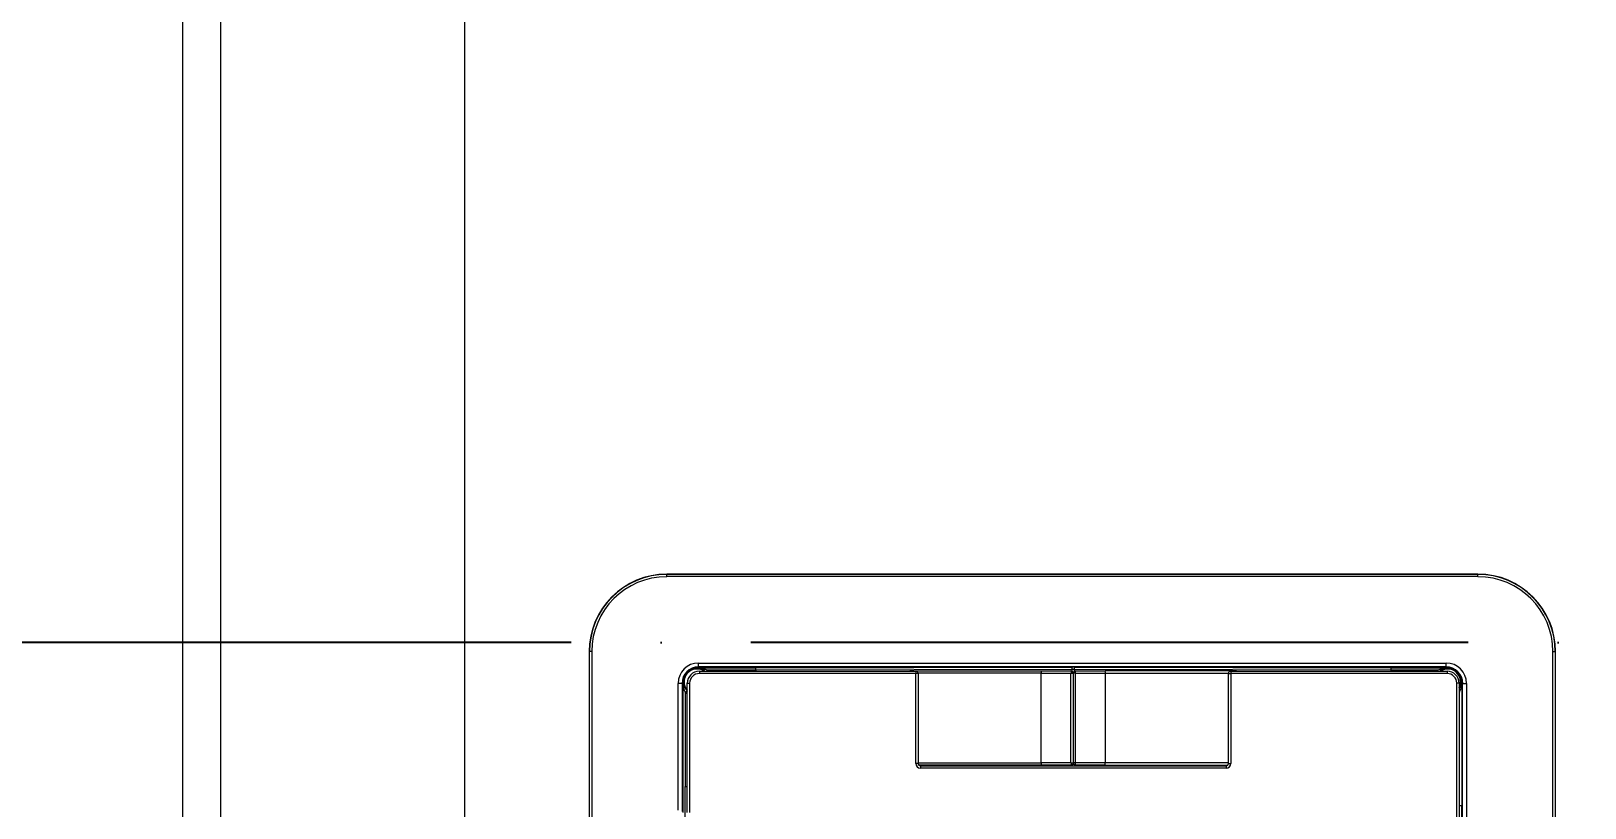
# Model space of a CAD drawing. Header units: inches. Extents: x 274057 to 444617, y 490067 to 635630.
# Drawn here: x 366054 to 366563, y 533941 to 534196 of the extents above; entities that cross this region are included whole.
import ezdxf

# ---------------------------------------------------------------- set-up
doc = ezdxf.new("R2010")
doc.units = ezdxf.units.IN
doc.header["$MEASUREMENT"] = 0
doc.linetypes.add('ACAD_ISO04W100', pattern=[30, 24, -3, 0, -3])
doc.layers.add('CQ Furniture', color=190, linetype='Continuous', lineweight=0)
doc.layers.add('CQ section line', color=41, linetype='Continuous', lineweight=0)
for name, color, linetype in [('CQ Wood Section', 60, 'Continuous'), ('CQ_callout', 34, 'Continuous'), ('Layer1', 1, 'Continuous')]:
    doc.layers.add(name, color=color, linetype=linetype)
doc.styles.get("Standard").update_dxf_attribs({"font": 'arial.ttf'})
doc.dimstyles.new('CQ 50', dxfattribs={"dimscale": 0.5, "dimtxt": 150, "dimasz": 100, "dimexe": 100, "dimexo": 20, "dimgap": 80, "dimtad": 1, "dimdec": 0, "dimzin": 0, "dimdsep": 46, "dimtxsty": 'Standard', "dimblk": 'DOT', "dimcen": 100, "dimclrd": 250, "dimclre": 250, "dimclrt": 3, "dimadec": 0, "dimazin": 0, "dimtfac": 1, "dimtdec": 0, "dimtofl": 0, "dimtmove": 0, "dimatfit": 3, "dimfxl": 3, "dimtolj": 1, "dimtzin": 0, "dimlwd": -1, "dimarcsym": 0})
doc.dimstyles.get("Standard").update_dxf_attribs({"dimtxt": 0.18, "dimasz": 0.18, "dimexe": 0.18, "dimexo": 0.0625, "dimgap": 0.09, "dimtad": 0, "dimtih": 1, "dimtoh": 1, "dimdec": 4, "dimzin": 0, "dimdsep": 46, "dimtxsty": 'Standard', "dimcen": 0.09, "dimadec": 0, "dimazin": 0, "dimtfac": 1, "dimtdec": 4, "dimtofl": 0, "dimtmove": 0, "dimatfit": 3, "dimfxl": 1, "dimtolj": 1, "dimtzin": 0, "dimarcsym": 0})

# ---------------------------------------------------------------- blocks, each defined once
blk = doc.blocks.new('gf-14 section line plan')
at = {"layer": 'Layer1', "linetype": 'ACAD_ISO04W100', "ltscale": 10}
blk.add_line((515934.63, -34235.65, 0), (506509.88, -34235.65, 0), dxfattribs=at)
blk = doc.blocks.new('Desk classic top')
at = {"color": 0, "lineweight": 0, "ltscale": 100, "elevation": 0}
blk.add_lwpolyline([(325040.52, 503632.26), (326840.52, 503632.26), (326840.52, 502732.26), (325040.52, 502732.26)], close=True, dxfattribs=at)
at = {"color": 8, "lineweight": 0, "ltscale": 100, "elevation": 0}
for points in [[(325053.02, 503619.76), (326828.02, 503619.76), (326828.02, 502744.76), (325053.02, 502744.76)], [(325133.02, 503539.76), (326748.02, 503539.76), (326748.02, 502824.76), (325133.02, 502824.76)]]:
    blk.add_lwpolyline(points, close=True, dxfattribs=at)
blk = doc.blocks.new('legrand evolution floor box')
at = {"color": 7, "linetype": 'Continuous', "lineweight": 15}
for p, q in [((123.05, 178.07), (28.15, 178.07)), ((28.15, 178.05), (123.05, 178.05)), ((123.05, 177.86), (28.15, 177.86)), ((123.05, 178.07), (123.05, 178.05)), ((123.05, 177.86), (123.05, 178.05)), ((110.08, 170.78), (120.45, 170.78)), ((120.45, 170.47), (120.45, 170.78)), ((129.2, 105.3), (129.2, 171.72)), ((129.2, 171.72), (129.39, 171.72)), ((129.39, 171.72), (129.39, 105.3)), ((129.4, 171.72), (129.39, 171.72)), ((129.4, 105.3), (129.4, 171.72)), ((112.01, 170.25), (109.31, 170.25)), ((109.87, 170.04), (120.46, 170.04)), ((120.46, 169.85), (109.87, 169.85)), ((109.88, 170.39), (120.45, 170.39)), ((120.45, 170.47), (109.96, 170.47)), ((112.01, 170.25), (112.01, 170.04)), ((120.45, 170.39), (120.45, 170.47)), ((120.45, 170.39), (120.45, 170.37)), ((120.46, 170.04), (120.46, 169.85)), ((121.03, 170.25), (121.03, 170.25)), ((121.58, 169.7), (121.59, 169.7)), ((121.45, 169.05), (121.26, 169.05)), ((121.26, 151.33), (121.26, 169.05)), ((121.45, 169.05), (121.45, 151.33)), ((121.54, 164.43), (121.54, 168.39)), ((121.73, 169.12), (121.7, 169.12)), ((121.73, 169.12), (121.73, 164.44)), ((121.73, 169.12), (121.8, 169.12)), ((121.8, 107.9), (121.8, 169.12)), ((121.8, 169.12), (122.12, 169.12)), ((122.12, 169.12), (122.12, 107.9)), ((121.54, 164.43), (121.45, 164.43)), ((121.58, 138.52), (121.54, 164.43)), ((121.54, 164.43), (121.54, 164.43)), ((121.73, 164.44), (121.77, 138.53)), ((121.47, 151.73), (121.47, 141.05)), ((113.71, 150.95), (113.52, 150.95)), ((113.52, 125.92), (113.52, 150.95)), ((113.71, 150.95), (113.71, 125.92)), ((113.72, 140.31), (113.72, 151.01)), ((113.9, 151.14), (113.9, 151.33)), ((113.9, 151.33), (121.26, 151.33)), ((121.26, 151.14), (113.9, 151.14)), ((121.26, 151.14), (121.26, 151.33)), ((121.45, 151.33), (121.26, 151.33)), ((113.72, 140.26), (113.71, 140.28)), ((113.72, 140.25), (113.72, 140.26)), ((113.72, 140.25), (113.72, 139.86)), ((113.72, 139.86), (113.72, 140.25)), ((113.94, 141.06), (121.28, 141.06)), ((113.74, 139.73), (113.73, 138.63)), ((113.73, 138.63), (113.75, 138.63)), ((113.73, 138.24), (113.75, 138.24)), ((113.74, 137.14), (113.73, 138.24)), ((113.94, 138.44), (113.92, 138.44)), ((113.94, 138.63), (121.28, 138.63)), ((113.94, 138.63), (113.94, 138.44)), ((121.28, 138.44), (113.94, 138.44)), ((113.94, 138.24), (113.94, 138.44)), ((113.94, 138.24), (121.28, 138.24)), ((121.28, 138.63), (121.28, 138.44)), ((121.28, 138.24), (121.28, 138.44)), ((121.54, 112.44), (121.58, 138.35)), ((121.77, 138.34), (121.73, 112.43)), ((113.72, 136.61), (113.71, 136.59)), ((113.72, 136.62), (113.72, 137.01)), ((113.72, 137.01), (113.72, 136.62)), ((113.72, 136.62), (113.72, 136.61)), ((113.72, 136.56), (113.72, 125.86)), ((113.94, 135.81), (121.28, 135.81)), ((121.47, 125.15), (121.47, 135.82)), ((113.71, 125.92), (113.52, 125.92)), ((113.9, 125.73), (113.9, 125.54)), ((113.9, 125.73), (121.26, 125.73)), ((121.26, 125.54), (113.9, 125.54)), ((121.26, 125.73), (121.26, 125.54)), ((121.26, 107.83), (121.26, 125.54)), ((121.45, 125.54), (121.26, 125.54)), ((121.45, 125.54), (121.45, 107.83)), ((121.54, 112.44), (121.45, 112.44)), ((121.54, 112.44), (121.54, 112.44)), ((121.54, 108.63), (121.54, 112.44)), ((121.73, 112.43), (121.73, 107.9)), ((30.72, 107.03), (120.46, 107.03)), ((120.46, 106.83), (120.46, 107.03)), ((121.45, 107.83), (121.26, 107.83)), ((121.59, 107.32), (121.58, 107.32)), ((121.73, 107.9), (121.7, 107.9)), ((121.73, 107.9), (121.8, 107.9)), ((121.8, 107.9), (122.12, 107.9)), ((120.46, 106.83), (30.72, 106.83)), ((30.75, 106.56), (120.45, 106.56)), ((120.45, 106.24), (30.75, 106.24)), ((40.75, 106.62), (110.43, 106.62)), ((110.43, 106.62), (110.43, 106.83)), ((120.45, 106.63), (120.45, 106.66)), ((120.45, 106.63), (120.45, 106.56)), ((120.45, 106.56), (120.45, 106.24)), ((121.03, 106.78), (121.03, 106.77)), ((129.2, 105.3), (129.39, 105.3)), ((129.4, 105.3), (129.39, 105.3)), ((28.15, 99.16), (123.05, 99.16)), ((123.05, 98.97), (28.15, 98.97)), ((28.15, 98.95), (123.05, 98.95)), ((123.05, 99.16), (123.05, 98.97)), ((123.05, 98.95), (123.05, 98.97))]:
    blk.add_line(p, q, dxfattribs=at)
at = {"color": 8, "linetype": 'Continuous', "lineweight": 15}
for p, q in [((119.72, 170.2), (112.01, 170.2)), ((119.57, 170.04), (119.72, 170.2)), ((119.85, 170.06), (119.82, 170.04)), ((121.54, 168.39), (121.45, 168.3)), ((113.75, 141.05), (113.75, 151.06)), ((113.94, 151.14), (113.94, 141.06)), ((121.28, 141.06), (121.28, 151.14)), ((113.88, 138.44), (113.88, 138.43)), ((121.43, 138.52), (121.58, 138.52)), ((121.58, 138.35), (121.43, 138.35)), ((113.75, 135.82), (113.75, 125.81)), ((113.94, 125.73), (113.94, 135.81)), ((121.28, 135.81), (121.28, 125.73)), ((121.45, 108.72), (121.54, 108.63)), ((110.43, 106.82), (119.72, 106.82)), ((120.45, 106.63), (110.43, 106.63)), ((119.72, 106.82), (119.74, 106.83))]:
    blk.add_line(p, q, dxfattribs=at)
at = {"color": 7, "linetype": 'Continuous', "lineweight": 15, "flags": 128}
blk.add_lwpolyline([(119.72, 170.2), (119.75, 170.18), (119.77, 170.15), (119.79, 170.13), (119.81, 170.11), (119.83, 170.09), (119.84, 170.07), (119.85, 170.07), (119.85, 170.06)], dxfattribs=at)
at = {"color": 8, "linetype": 'Continuous', "lineweight": 15, "flags": 128}
for points in [[(121.54, 168.39), (121.51, 168.42), (121.48, 168.44), (121.46, 168.46), (121.45, 168.47)], [(121.54, 108.63), (121.51, 108.61), (121.48, 108.58), (121.46, 108.56), (121.45, 108.56)]]:
    blk.add_lwpolyline(points, dxfattribs=at)
at = {"color": 7, "linetype": 'Continuous', "lineweight": 15}
for centre, radius, start, end in [((123.05, 171.72), 6.35, 0, 90), ((123.05, 171.72), 6.33, 0, 90), ((123.05, 171.72), 6.14, 0, 90), ((120.45, 169.12), 1.67, 0, 90), ((120.58, 169.25), 1.05, 90, 131.1312), ((120.45, 169.12), 1.35, 0, 90), ((120.45, 169.12), 1.28, 62.969, 90), ((120.49, 170.37), 0.0396, 190.6228, 239.3559), ((120.58, 169.25), 1.05, 326.3628, 90), ((120.45, 169.12), 1.27, 27.2217, 62.7783), ((120.45, 169.12), 1.28, 0, 27.031), ((121.71, 169.16), 0.0396, 210.6525, 259.3742), ((121.28, 151.73), 0.191, 0, 23.796), ((121.26, 151.33), 0.191, 270, 0), ((113.72, 140.25), 0.0000786, 158.3248, 201.6752), ((113.89, 140.1), 0.956, 87.2189, 98.6695), ((121.33, 140.18), 0.882, 80.7433, 93.1596), ((113.72, 139.86), 0.0000781, 158.2211, 201.7789), ((113.92, 138.63), 0.191, 179.9477, 270), ((113.92, 138.63), 0.19, 179.9443, 269.9956), ((113.92, 138.24), 0.191, 90, 180.0523), ((113.92, 138.24), 0.19, 90.0044, 180.0557), ((113.94, 138.63), 0.19, 179.9439, 269.9949), ((113.88, 127.5), 11.12, 89.7126, 90.6936), ((113.94, 138.24), 0.19, 90.0051, 180.0561), ((113.88, 149.37), 11.12, 269.3064, 270.2874), ((121.32, 128.37), 10.25, 89.16, 90.2245), ((121.28, 138.63), 0.19, 270.0039, 359.9527), ((121.28, 138.24), 0.19, 0.0473, 89.9961), ((121.32, 148.5), 10.25, 269.7755, 270.84), ((121.63, 139.51), 0.994, 267.4932, 278.5022), ((121.63, 137.36), 0.994, 81.4978, 92.5068), ((113.72, 137.01), 0.0000783, 158.2621, 201.7379), ((113.72, 136.62), 0.0000786, 158.3248, 201.6752), ((113.89, 136.77), 0.956, 261.3305, 272.7811), ((121.33, 136.69), 0.882, 266.8404, 279.2567), ((121.26, 125.54), 0.191, 0, 90), ((121.28, 125.15), 0.191, 336.204, 0), ((120.58, 107.78), 1.05, 243.9538, 33.6372), ((120.45, 107.9), 1.35, 270, 0), ((120.45, 107.9), 1.67, 270, 0), ((120.45, 107.9), 1.27, 297.2217, 332.7783), ((120.45, 107.9), 1.28, 332.969, 0), ((121.71, 107.87), 0.0396, 100.6258, 149.3475), ((120.45, 107.9), 1.28, 270, 297.031), ((120.49, 106.65), 0.0396, 120.6441, 169.3772), ((123.05, 105.3), 6.14, 270, 0), ((123.05, 105.3), 6.33, 270, 0), ((123.05, 105.3), 6.35, 270, 0)]:
    blk.add_arc(centre, radius, start, end, dxfattribs=at)
at = {"color": 8, "linetype": 'Continuous', "lineweight": 15}
for centre, start, end in [((121.45, 151.69), 62.6336, 88.2523), ((121.45, 125.18), 271.7504, 297.3575)]:
    blk.add_arc(centre, 0.0377, start, end, dxfattribs=at)
at = {"color": 7, "linetype": 'Continuous', "lineweight": 15}
for centre, major_axis, ratio, start_param, end_param in [((120.46, 169.05), (0.701, 0.701), 0.999813, 5.497939, 7.068431), ((120.46, 169.05), (0.566, 0.566), 0.999695, 5.497939, 7.068431), ((121.54, 164.44), (0.19, 0), 0.026186, 4.712365, 6.248255), ((113.9, 150.95), (-0.269, 0.269), 0.999695, 5.497939, 7.068431), ((113.9, 150.95), (0.135, -0.135), 0.999087, 2.356347, 3.926839), ((113.69, 140.25), (0, 0.0635), 0.500076, 4.713607, 4.882016), ((112.87, 138.4), (0.05, 50.61), 0.017431, 4.716862, 4.764765), ((113.06, 138.4), (0.05, 50.8), 0.017366, 4.716862, 4.764765), ((120.39, 138.4), (0.05, 50.8), 0.017366, 4.716862, 4.764765), ((120.58, 138.4), (0.05, 50.61), 0.017431, 4.716862, 4.764765), ((112.87, 138.47), (-0.05, 50.61), 0.017431, 4.660013, 4.707916), ((113.06, 138.47), (-0.05, 50.8), 0.017366, 4.660013, 4.707916), ((120.39, 138.47), (-0.05, 50.8), 0.017366, 4.660013, 4.707916), ((120.58, 138.47), (-0.05, 50.61), 0.017431, 4.660013, 4.707916), ((121.52, 138.44), (0, 1.59), 0.039111, 4.660029, 4.764749), ((121.71, 138.44), (0, 1.78), 0.034921, 4.660029, 4.764749), ((113.69, 136.62), (0, 0.0635), 0.500076, 4.542762, 4.711171), ((113.9, 125.92), (-0.269, -0.269), 0.999695, 5.497939, 7.068431), ((113.9, 125.92), (0.135, 0.135), 0.999087, 2.356347, 3.926839), ((121.54, 112.43), (0.19, 0), 0.026186, 0.034931, 1.57082), ((120.46, 107.83), (0.701, -0.701), 0.999813, 5.497939, 7.068431), ((120.46, 107.83), (0.566, -0.566), 0.999695, 5.497939, 7.068431)]:
    blk.add_ellipse(centre, major_axis=major_axis, ratio=ratio, start_param=start_param, end_param=end_param, dxfattribs=at)
at = {"color": 8, "linetype": 'Continuous', "lineweight": 15}
for centre, major_axis, start_param, end_param in [((113.69, 140.25), (0.0485, 0.0411), 0.354923, 0.560169), ((113.69, 136.62), (0.0485, -0.0411), 5.723016, 5.928262)]:
    blk.add_ellipse(centre, major_axis=major_axis, ratio=0.999074, start_param=start_param, end_param=end_param, dxfattribs=at)
at = {"color": 7, "linetype": 'Continuous', "lineweight": 15}
for points, knots in [([(119.72, 170.2), (119.75, 170.21), (119.88, 170.27), (120.12, 170.34), (120.34, 170.36), (120.45, 170.37)], [0, 0, 0, 0, 0.105799, 0.571689, 1, 1, 1, 1]), ([(120.47, 170.34), (120.38, 170.32), (120.18, 170.29), (119.98, 170.17), (119.87, 170.08), (119.85, 170.06)], [0, 0, 0, 0, 0.409934, 0.885555, 1, 1, 1, 1]), ([(120.45, 170.37), (120.56, 170.37), (120.73, 170.36), (120.9, 170.31), (120.98, 170.28), (121, 170.27), (121.02, 170.26), (121.02, 170.26), (121.03, 170.26), (121.03, 170.26), (121.03, 170.26), (121.03, 170.26), (121.03, 170.26)], [0, 0, 0, 0, 0.550082, 0.815278, 0.909882, 0.942184, 0.970325, 0.985259, 0.993493, 0.99684, 0.998768, 1, 1, 1, 1]), ([(121.03, 170.25), (121.03, 170.25), (121.03, 170.25), (121.02, 170.26), (121.01, 170.26), (120.98, 170.27), (120.91, 170.3), (120.74, 170.35), (120.58, 170.34), (120.47, 170.34)], [0, 0, 0, 0, 0.002885, 0.021919, 0.053958, 0.088736, 0.186931, 0.454747, 1, 1, 1, 1]), ([(121.03, 170.26), (121.03, 170.26), (121.03, 170.25), (121.03, 170.25), (121.03, 170.25), (121.03, 170.25)], [0, 0, 0, 0, 0.103469, 0.522275, 1, 1, 1, 1]), ([(121.59, 169.7), (121.59, 169.7), (121.59, 169.7), (121.59, 169.7), (121.59, 169.7), (121.59, 169.7)], [0, 0, 0, 0, 0.61656, 0.896458, 1, 1, 1, 1]), ([(121.59, 169.7), (121.59, 169.7), (121.59, 169.7), (121.59, 169.7), (121.59, 169.7), (121.59, 169.69), (121.59, 169.68), (121.6, 169.67), (121.61, 169.64), (121.64, 169.57), (121.69, 169.4), (121.7, 169.23), (121.7, 169.12)], [0, 0, 0, 0, 0.001232, 0.004987, 0.006497, 0.014731, 0.029663, 0.057809, 0.090109, 0.184714, 0.449913, 1, 1, 1, 1]), ([(121.67, 169.14), (121.68, 169.25), (121.68, 169.41), (121.63, 169.58), (121.61, 169.65), (121.59, 169.68), (121.59, 169.69), (121.59, 169.7), (121.59, 169.7), (121.59, 169.7)], [0, 0, 0, 0, 0.545254, 0.813067, 0.911265, 0.946043, 0.978079, 0.997113, 1, 1, 1, 1]), ([(121.7, 169.12), (121.7, 169.09), (121.69, 168.92), (121.65, 168.67), (121.57, 168.47), (121.54, 168.39)], [0, 0, 0, 0, 0.125426, 0.675132, 1, 1, 1, 1]), ([(113.72, 140.31), (113.72, 140.3), (113.72, 140.29), (113.72, 140.27), (113.72, 140.27), (113.72, 140.26)], [0, 0, 0, 0, 0.303232, 0.682089, 1, 1, 1, 1]), ([(113.72, 140.26), (113.72, 140.26), (113.72, 140.26), (113.72, 140.26), (113.72, 140.26)], [0, 0, 0, 0, 0.934205, 1, 1, 1, 1]), ([(113.72, 139.86), (113.72, 139.86), (113.72, 139.86), (113.72, 139.86), (113.72, 139.86), (113.72, 139.85), (113.72, 139.85), (113.72, 139.84), (113.72, 139.84), (113.73, 139.83), (113.73, 139.83), (113.73, 139.82), (113.73, 139.8), (113.73, 139.79), (113.73, 139.78)], [0, 0, 0, 0, 0.003087, 0.009684, 0.016207, 0.031144, 0.046866, 0.069908, 0.103942, 0.15446, 0.229663, 0.341827, 0.509311, 1, 1, 1, 1]), ([(113.73, 139.78), (113.73, 139.78), (113.73, 139.77), (113.73, 139.75), (113.74, 139.73), (113.74, 139.73), (113.74, 139.73)], [0, 0, 0, 0, 0.618873, 0.878514, 0.989885, 1, 1, 1, 1]), ([(113.74, 139.73), (113.74, 139.73), (113.74, 139.73), (113.74, 139.74), (113.74, 139.77), (113.74, 139.77), (113.74, 139.77)], [0, 0, 0, 0, 0.009834, 0.125488, 0.385429, 1, 1, 1, 1]), ([(113.72, 137.01), (113.72, 137.01), (113.72, 137.01), (113.72, 137.01), (113.72, 137.02), (113.72, 137.02), (113.72, 137.02), (113.72, 137.03), (113.72, 137.03), (113.73, 137.04), (113.73, 137.04), (113.73, 137.05), (113.73, 137.07), (113.73, 137.08), (113.73, 137.09)], [0, 0, 0, 0, 0.003087, 0.009684, 0.016207, 0.031144, 0.046866, 0.069908, 0.103942, 0.15446, 0.229663, 0.341827, 0.509311, 1, 1, 1, 1]), ([(113.72, 136.56), (113.72, 136.57), (113.72, 136.58), (113.72, 136.6), (113.72, 136.6), (113.72, 136.61)], [0, 0, 0, 0, 0.303232, 0.682089, 1, 1, 1, 1]), ([(113.72, 136.61), (113.72, 136.61), (113.72, 136.61), (113.72, 136.61), (113.72, 136.61)], [0, 0, 0, 0, 0.934205, 1, 1, 1, 1]), ([(113.73, 137.09), (113.73, 137.09), (113.73, 137.1), (113.73, 137.12), (113.74, 137.14), (113.74, 137.14), (113.74, 137.14)], [0, 0, 0, 0, 0.618873, 0.878513, 0.989885, 1, 1, 1, 1]), ([(113.74, 137.14), (113.74, 137.14), (113.74, 137.14), (113.74, 137.13), (113.74, 137.1), (113.74, 137.1), (113.74, 137.1)], [0, 0, 0, 0, 0.009834, 0.125488, 0.385429, 1, 1, 1, 1]), ([(121.54, 108.63), (121.55, 108.61), (121.6, 108.47), (121.67, 108.23), (121.69, 108.01), (121.7, 107.9)], [0, 0, 0, 0, 0.105803, 0.57169, 1, 1, 1, 1]), ([(121.7, 107.9), (121.7, 107.79), (121.69, 107.63), (121.64, 107.45), (121.61, 107.38), (121.6, 107.35), (121.59, 107.34), (121.59, 107.33), (121.59, 107.33), (121.59, 107.32), (121.59, 107.32), (121.59, 107.32), (121.59, 107.32)], [0, 0, 0, 0, 0.550082, 0.815277, 0.909882, 0.942181, 0.970327, 0.985259, 0.993493, 0.99684, 0.998768, 1, 1, 1, 1]), ([(121.59, 107.32), (121.59, 107.32), (121.59, 107.32), (121.59, 107.33), (121.59, 107.34), (121.61, 107.37), (121.63, 107.44), (121.68, 107.62), (121.68, 107.78), (121.67, 107.89)], [0, 0, 0, 0, 0.002887, 0.021921, 0.053957, 0.088735, 0.186933, 0.454746, 1, 1, 1, 1]), ([(121.59, 107.32), (121.59, 107.32), (121.59, 107.32), (121.59, 107.32), (121.59, 107.32), (121.59, 107.32)], [0, 0, 0, 0, 0.103477, 0.5222, 1, 1, 1, 1]), ([(120.45, 106.66), (120.42, 106.66), (120.25, 106.67), (120, 106.71), (119.8, 106.79), (119.72, 106.82)], [0, 0, 0, 0, 0.125426, 0.675131, 1, 1, 1, 1]), ([(121.03, 106.77), (121.03, 106.77), (121.03, 106.77), (121.03, 106.77), (121.03, 106.77), (121.02, 106.77), (121.02, 106.76), (121, 106.76), (120.98, 106.74), (120.9, 106.71), (120.73, 106.66), (120.56, 106.66), (120.45, 106.66)], [0, 0, 0, 0, 0.001232, 0.004986, 0.006498, 0.014732, 0.029666, 0.057807, 0.090109, 0.184715, 0.449913, 1, 1, 1, 1]), ([(120.47, 106.68), (120.58, 106.68), (120.74, 106.68), (120.91, 106.72), (120.98, 106.75), (121.01, 106.76), (121.02, 106.77), (121.03, 106.77), (121.03, 106.77), (121.03, 106.77)], [0, 0, 0, 0, 0.545253, 0.813069, 0.911264, 0.946042, 0.978081, 0.997115, 1, 1, 1, 1]), ([(121.03, 106.77), (121.03, 106.77), (121.03, 106.77), (121.03, 106.77), (121.03, 106.77), (121.03, 106.77)], [0, 0, 0, 0, 0.61656, 0.896458, 1, 1, 1, 1])]:
    blk.add_open_spline(points, degree=3, knots=knots, dxfattribs=at)
at = {"color": 8, "linetype": 'Continuous', "lineweight": 15}
for points, knots in [([(121.45, 168.6), (121.48, 168.64), (121.59, 168.78), (121.65, 168.96), (121.67, 169.11), (121.67, 169.14)], [0, 0, 0, 0, 0.236426, 0.864491, 1, 1, 1, 1]), ([(121.67, 107.89), (121.66, 107.98), (121.62, 108.17), (121.51, 108.34), (121.45, 108.43)], [0, 0, 0, 0, 0.470304, 1, 1, 1, 1]), ([(120.03, 106.83), (120.03, 106.83), (120.14, 106.75), (120.29, 106.71), (120.44, 106.69), (120.47, 106.68)], [0, 0, 0, 0, 0.051553, 0.831675, 1, 1, 1, 1])]:
    blk.add_open_spline(points, degree=3, knots=knots, dxfattribs=at)
blk = doc.blocks.new('_Dot')
at = {"color": 0, "linetype": 'ByBlock', "lineweight": -2}
blk.add_line((-0.5, 0), (-1, 0), dxfattribs=at)
at = {"color": 0, "linetype": 'ByBlock', "const_width": 0.5}
blk.add_lwpolyline([(-0.25, 0, 1), (0.25, 0, 1)], format="xyb", close=True, dxfattribs=at)
blk = doc.blocks.new('*D741')
at = {"layer": 'CQ Wood Section', "color": 250, "lineweight": -2, "transparency": 16777216}
for p, q in [((366093.4, 534700.69), (365974.1, 534700.69)), ((366093.4, 532900.69), (365974.1, 532900.69))]:
    blk.add_line(p, q, dxfattribs=at)
at = {"layer": 'CQ Wood Section', "color": 250, "transparency": 16777216}
blk.add_line((366024.1, 532950.69), (366024.1, 534650.69), dxfattribs=at)
at = {"layer": 'Defpoints', "color": 0, "transparency": 16777216}
for p in [(366024.1, 534700.69), (366103.4, 534700.69), (366103.4, 532900.69)]:
    blk.add_point(p, dxfattribs=at)
at = {"layer": 'CQ Wood Section', "color": 250, "transparency": 16777216, "xscale": 50, "yscale": 50, "zscale": 50}
for p, rotation in [((366024.1, 534700.69), 90), ((366024.1, 532900.69), 270)]:
    blk.add_blockref('_Dot', p, dxfattribs=dict(at, rotation=rotation))
at = {"layer": 'CQ Wood Section', "color": 3, "transparency": 16777216, "insert": (365945.81, 533800.69), "char_height": 75, "attachment_point": 5, "rotation": 90}
blk.add_mtext('\\A1;1800', dxfattribs=at)

msp = doc.modelspace()

# ---------------------------------------------------------------- block references
at = {"xscale": 4.003883546809065, "yscale": 4.003883546809065, "zscale": 4.003883546809065, "rotation": 90}
msp.add_blockref('legrand evolution floor box', (366949.6, 533500), dxfattribs=at)
at = {"layer": 'CQ Furniture', "rotation": 270}
msp.add_blockref('Desk classic top', (-136628.86, 859741.22, 0), dxfattribs=at)
at = {"layer": 'CQ section line', "xscale": 0.9800000000000004, "yscale": 0.9800000000000004, "zscale": 0.9800000000000004}
msp.add_blockref('gf-14 section line plan', (-135856.05, 567546.62, 0), dxfattribs=at)

# ---------------------------------------------------------------- dimensions: what is measured, and where the dimension line sits
at = {"layer": 'CQ Wood Section'}
dim = msp.add_linear_dim(base=(366024.1, 534700.69), p1=(366103.4, 532900.69), p2=(366103.4, 534700.69), angle=90, dimstyle='CQ 50', override={"dimtmove": 1}, dxfattribs=at)
dim.commit()
dim.dimension.update_dxf_attribs({"geometry": '*D741', "text_midpoint": (365945.81, 533800.69)})

# ---------------------------------------------------------------- leaders
at = {"layer": 'CQ_callout'}
for points in [[(362993.85, 534107.77), (366810.35, 535095.05), (370514.46, 535095.05)], [(366384.88, 533819.06), (370061.69, 534892.63), (370514.46, 534892.63)]]:
    msp.add_leader(points, dimstyle='Standard', override={"dimasz": 10, "dimldrblk": 'Dot', "dimfxl": 0.1, "dimarcsym": 2}, dxfattribs=at)

doc.saveas('drawing.dxf')
